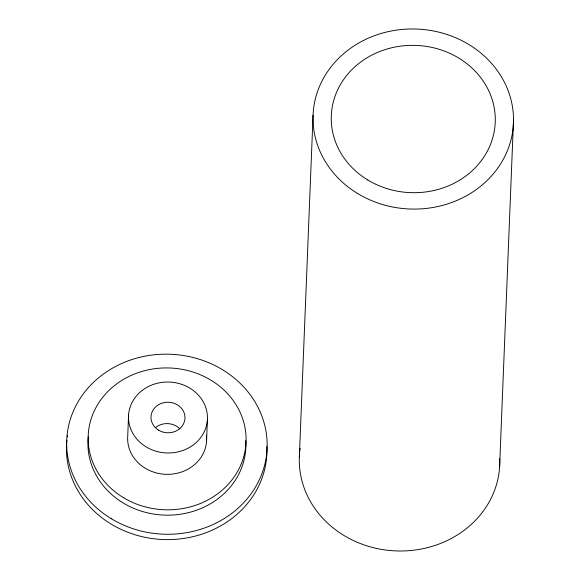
<?xml version="1.0" encoding="UTF-8"?>
<svg xmlns="http://www.w3.org/2000/svg" width="580" height="580" viewBox="0 0 580 580"><rect width="100%" height="100%" fill="white"/><g stroke="black" fill="none" stroke-linecap="round" stroke-linejoin="round"><path stroke-width="0.87" d="M128.571 414.867L127.716 436.24A39.498 35.474 2.3 0 0 168.004 474.346A39.498 35.474 2.3 0 0 206.379 435.275M206.531 441.51L207.386 420.137A39.498 35.474 2.3 0 0 150.524 385.548A39.498 35.474 2.3 0 0 146.029 446.825A39.498 35.474 2.3 0 0 207.386 420.137M299.338 457.163L313.07 115.246M499.576 467.524L513.51 120.009M245.753 440.583A78.996 70.941 2.3 0 1 165.503 515.149A78.996 70.941 2.3 0 1 88.283 436.834M266.858 446.542A100.267 90.038 2.3 0 1 164.017 539.559A100.267 90.038 2.3 0 1 66.903 440.191M67.309 437.015A100.267 90.038 2.3 0 1 67.556 435.428M155.512 427.612A17.016 15.283 2.3 0 1 179.8 428.779M499.728 458.722A100.267 90.038 2.3 0 1 397.742 550.971A100.267 90.038 2.3 0 1 299.519 453.966M299.737 451.574A100.267 90.038 2.3 0 1 300.143 448.398M111.295 518.708A100.267 90.038 2.3 0 0 266.952 450.798A100.267 90.038 2.3 0 0 122.481 363.145A100.267 90.038 2.3 0 0 111.295 518.708M123.308 497.567A78.996 70.941 2.3 0 0 245.942 444.055A78.996 70.941 2.3 0 0 132.124 374.999A78.996 70.941 2.3 0 0 123.308 497.567M158.528 430.135A17.016 15.283 2.3 0 0 184.955 418.644A17.016 15.283 2.3 0 0 160.464 403.738A17.016 15.283 2.3 0 0 158.528 430.135M357.65 193.524A100.267 90.038 2.3 0 0 513.307 125.606A100.267 90.038 2.3 0 0 368.837 37.954A100.267 90.038 2.3 0 0 357.65 193.524M367.763 179.974A82.034 73.667 2.3 0 0 495.117 124.41A82.034 73.667 2.3 0 0 376.913 52.693A82.034 73.667 2.3 0 0 367.763 179.974"/></g></svg>
